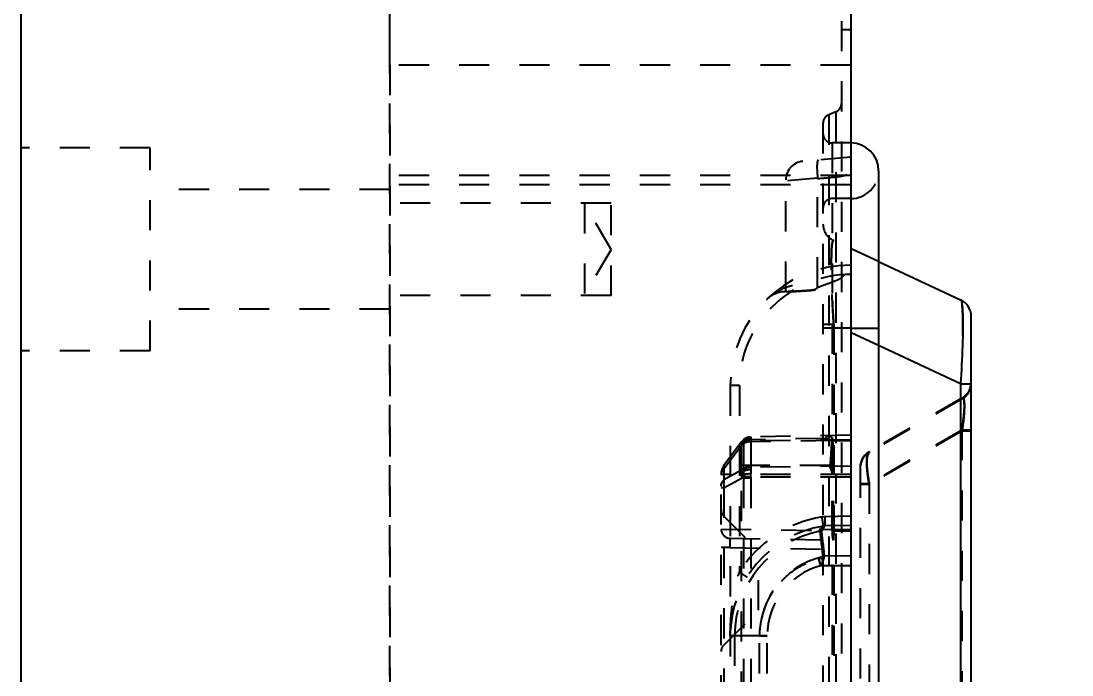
# Model space of a CAD drawing. Header units: millimetres. Extents: x -174 to 1895, y -261 to 458.
# Drawn here: x 948.6 to 1005.6, y 244.4 to 279.9 of the extents above; entities that cross this region are included whole.
import ezdxf

# ---------------------------------------------------------------- set-up
doc = ezdxf.new("R2010")
doc.units = ezdxf.units.MM
doc.header["$LTSCALE"] = 16.335
doc.header["$PDMODE"] = 3
doc.header["$PDSIZE"] = 0.3125
doc.linetypes.add('HIDDEN', pattern=[0.2, 0.1, -0.1])
doc.layers.get('0').update_dxf_attribs({"linetype": 'CONTINUOUS'})
doc.layers.get('Defpoints').update_dxf_attribs({"linetype": 'CONTINUOUS'})
doc.layers.add('250', color=7, linetype='CONTINUOUS')
doc.layers.add('DEFAULT_2', color=8, linetype='HIDDEN')
doc.styles.get("Standard").update_dxf_attribs({"font": 'txt', "width": 0.8})
doc.dimstyles.get("Standard").update_dxf_attribs({"dimtxt": 0.15625, "dimasz": 0.1875, "dimexe": 0.125, "dimexo": 0.0625, "dimtad": 0, "dimtih": 1, "dimtoh": 1, "dimdsep": 46, "dimtxsty": 'Standard', "dimcen": 0.09, "dimadec": 0, "dimazin": 0, "dimtp": 0.01, "dimtm": 0.01, "dimtfac": 1, "dimtofl": 0, "dimtmove": 0, "dimatfit": 3, "dimfxl": 0, "dimtolj": 1, "dimarcsym": 0})

# ---------------------------------------------------------------- blocks, each defined once
blk = doc.blocks.new('*D65')
at = {"color": 6, "lineweight": -2}
for p, q in [((962.59, 350.377), (956.59, 350.377)), ((968.59, 277.497), (968.59, 350.377)), ((993.59, 337.497), (993.59, 350.377)), ((999.59, 350.377), (1005.59, 350.377))]:
    blk.add_line(p, q, dxfattribs=at)
at = {"color": 6}
for points in [[(962.59, 351.377), (962.59, 349.377), (968.59, 350.377)], [(999.59, 351.377), (999.59, 349.377), (993.59, 350.377)]]:
    blk.add_solid(points, dxfattribs=at)
at = {"layer": 'Defpoints', "color": 0}
for p in [(993.59, 350.377), (993.59, 337.497), (968.59, 277.497)]:
    blk.add_point(p, dxfattribs=at)
at = {"color": 4, "insert": (982.328, 350.377), "char_height": 6, "attachment_point": 5}
blk.add_mtext('\\A1;25.00', dxfattribs=at)

msp = doc.modelspace()

# ---------------------------------------------------------------- linework, layer by layer
at = {"layer": '250', "color": 7, "linetype": 'Continuous'}
for p, q in [((948.59, 52.497), (948.59, 337.497)), ((993.59, 337.497), (993.59, 52.497)), ((995.1, 271.762), (995.1, 146.137)), ((995.1, 266.838), (999.545, 264.766)), ((1000.125, 154.043), (1000.125, 263.855)), ((993.592, 263.219), (995.1, 263.219)), ((999.545, 260.211), (995.1, 262.284)), ((999.545, 260.211), (999.545, 157.687)), ((999.545, 260.211), (1000.125, 260.211))]:
    msp.add_line(p, q, dxfattribs=at)
at = {"layer": '250', "color": 8, "linetype": 'HIDDEN'}
for p, q in [((993.09, 279.884), (993.09, 134.999)), ((993.59, 279.4), (993.09, 279.4)), ((968.59, 277.497), (968.59, 221.497)), ((993.59, 277.497), (968.59, 277.497)), ((992.774, 274.952), (992.401, 274.802)), ((992.401, 274.802), (992.401, 143.096)), ((992.774, 274.952), (992.774, 142.946)), ((992.085, 274.336), (992.085, 143.562)), ((992.587, 273.269), (992.587, 144.629)), ((993.592, 273.269), (992.587, 273.269)), ((955.59, 272.997), (948.59, 272.997)), ((955.59, 261.999), (955.59, 272.995)), ((993.59, 271.497), (968.59, 271.497)), ((968.59, 270.747), (955.59, 270.747)), ((993.592, 270.254), (992.587, 270.254)), ((995.1, 266.838), (992.665, 267.973)), ((968.59, 264.247), (955.59, 264.247)), ((992.665, 263.419), (992.085, 263.419)), ((992.665, 263.419), (992.665, 154.479)), ((995.1, 262.284), (992.665, 263.419)), ((993.592, 263.219), (992.085, 263.219)), ((955.59, 261.997), (948.59, 261.997)), ((999.552, 260.335), (999.545, 260.211)), ((999.622, 259.431), (994.597, 256.53)), ((999.622, 259.381), (994.597, 256.48)), ((999.622, 257.69), (994.597, 254.789)), ((999.622, 257.64), (994.597, 254.739)), ((999.622, 257.69), (999.622, 238.587)), ((1000.125, 257.69), (999.622, 257.69)), ((1000.125, 257.64), (999.622, 257.64)), ((994.095, 255.66), (994.095, 240.618)), ((994.597, 254.789), (994.095, 254.789)), ((994.597, 254.739), (994.095, 254.739)), ((994.597, 254.789), (994.597, 241.488))]:
    msp.add_line(p, q, dxfattribs=at)
for centre, radius, start, end in [((992.587, 275.418), 0.502, 291.8012, 359.9987), ((992.587, 274.336), 0.502, 111.8017, 180.0013), ((992.587, 273.772), 0.502, 180, 270), ((993.592, 271.762), 1.508, 270, 0), ((992.587, 269.752), 0.502, 90, 180), ((993.09, 268.884), 1.005, 180, 245), ((999.12, 260.301), 1.005, 300, 0), ((999.12, 260.251), 1.005, 300, 0), ((977.852, 261.03), 22.033, 351.1487, 351.4654), ((977.91, 261.023), 21.974, 351.1443, 351.4619), ((995.1, 255.66), 1.005, 120, 180), ((995.1, 255.609), 1.005, 120, 180), ((1007.271, 257.093), 12.89, 189.9471, 190.5249), ((1007.544, 257.194), 13.168, 190.1778, 190.5216), ((1007.549, 257.144), 13.173, 190.176, 190.5197)]:
    msp.add_arc(centre, radius, start, end, dxfattribs=at)
at = {"layer": '250', "color": 7, "linetype": 'Continuous'}
for centre, radius, end in [((993.592, 271.762), 1.508, 90), ((999.12, 263.855), 1.005, 65)]:
    msp.add_arc(centre, radius, 0, end, dxfattribs=at)
at = {"layer": '250', "color": 8, "linetype": 'HIDDEN'}
for points, knots in [([(992.665, 267.973), (992.656, 267.978), (992.635, 267.972), (992.621, 267.949), (992.601, 267.906), (992.582, 267.824), (992.565, 267.693), (992.552, 267.517), (992.542, 267.298), (992.537, 267.035), (992.534, 266.608), (992.542, 265.996), (992.576, 264.887), (992.624, 264.016), (992.665, 263.419)], [0, 0, 0, 0, 0.006392, 0.011156, 0.017727, 0.037171, 0.065859, 0.104163, 0.152025, 0.209316, 0.275525, 0.430791, 0.609456, 1, 1, 1, 1]), ([(992.665, 263.419), (992.626, 264.016), (992.575, 264.887), (992.542, 265.997), (992.534, 266.609), (992.537, 267.036), (992.542, 267.298), (992.552, 267.518), (992.565, 267.693), (992.583, 267.824), (992.601, 267.907), (992.62, 267.949), (992.635, 267.973), (992.656, 267.978), (992.665, 267.973)], [0, 0, 0, 0, 0.390673, 0.569362, 0.724563, 0.790729, 0.848022, 0.895815, 0.934037, 0.962715, 0.982164, 0.988728, 0.993484, 1, 1, 1, 1]), ([(999.667, 262.849), (999.671, 263.038), (999.675, 263.416), (999.669, 263.933), (999.65, 264.311), (999.624, 264.537), (999.602, 264.65), (999.579, 264.722), (999.557, 264.76), (999.545, 264.766)], [0, 0, 0, 0, 0.293842, 0.585206, 0.801423, 0.880007, 0.938712, 0.978096, 1, 1, 1, 1]), ([(999.622, 257.69), (999.641, 257.809), (999.676, 258.046), (999.717, 258.394), (999.746, 258.719), (999.758, 258.997), (999.751, 259.216), (999.73, 259.352), (999.688, 259.445), (999.637, 259.44), (999.622, 259.431)], [0, 0, 0, 0, 0.19821, 0.393578, 0.57695, 0.734826, 0.854491, 0.93097, 0.971215, 1, 1, 1, 1]), ([(999.622, 259.431), (999.627, 259.434), (999.645, 259.443), (999.669, 259.44), (999.68, 259.432)], [0, 0, 0, 0, 0.282551, 1, 1, 1, 1]), ([(999.622, 259.431), (999.627, 259.434), (999.645, 259.443), (999.669, 259.44), (999.68, 259.432)], [0, 0, 0, 0, 0.282549, 1, 1, 1, 1]), ([(999.622, 257.64), (999.641, 257.759), (999.676, 257.996), (999.717, 258.343), (999.746, 258.669), (999.758, 258.947), (999.751, 259.166), (999.73, 259.301), (999.688, 259.395), (999.637, 259.39), (999.622, 259.381)], [0, 0, 0, 0, 0.19821, 0.393578, 0.57695, 0.734826, 0.854491, 0.93097, 0.971215, 1, 1, 1, 1]), ([(999.68, 259.432), (999.702, 259.415), (999.732, 259.338), (999.753, 259.188), (999.757, 258.96), (999.749, 258.785), (999.742, 258.686)], [0, 0, 0, 0, 0.106651, 0.304966, 0.607901, 1, 1, 1, 1]), ([(999.68, 259.432), (999.702, 259.415), (999.732, 259.338), (999.753, 259.188), (999.757, 258.96), (999.749, 258.785), (999.742, 258.686)], [0, 0, 0, 0, 0.106651, 0.304962, 0.607898, 1, 1, 1, 1]), ([(999.742, 258.686), (999.737, 258.607), (999.708, 258.274), (999.661, 257.942), (999.622, 257.69)], [0, 0, 0, 0, 0.237722, 1, 1, 1, 1]), ([(999.742, 258.686), (999.737, 258.607), (999.708, 258.274), (999.661, 257.942), (999.622, 257.69)], [0, 0, 0, 0, 0.237721, 1, 1, 1, 1]), ([(999.742, 258.636), (999.737, 258.557), (999.708, 258.223), (999.661, 257.892), (999.622, 257.64)], [0, 0, 0, 0, 0.237722, 1, 1, 1, 1]), ([(999.742, 258.636), (999.737, 258.566), (999.712, 258.274), (999.674, 257.982), (999.641, 257.761)], [0, 0, 0, 0, 0.237561, 1, 1, 1, 1]), ([(994.597, 256.53), (994.573, 256.516), (994.529, 256.457), (994.47, 256.268), (994.452, 255.911), (994.494, 255.39), (994.558, 254.999), (994.597, 254.789)], [0, 0, 0, 0, 0.047084, 0.11721, 0.334114, 0.639731, 1, 1, 1, 1]), ([(994.54, 256.464), (994.544, 256.472), (994.559, 256.497), (994.579, 256.52), (994.597, 256.53)], [0, 0, 0, 0, 0.291966, 1, 1, 1, 1]), ([(994.597, 256.48), (994.573, 256.466), (994.529, 256.406), (994.47, 256.217), (994.452, 255.861), (994.494, 255.34), (994.558, 254.949), (994.597, 254.739)], [0, 0, 0, 0, 0.047084, 0.11721, 0.334114, 0.639731, 1, 1, 1, 1]), ([(994.462, 255.966), (994.462, 256.004), (994.465, 256.132), (994.476, 256.261), (994.498, 256.349)], [0, 0, 0, 0, 0.292591, 1, 1, 1, 1]), ([(994.462, 255.966), (994.462, 256.004), (994.465, 256.132), (994.476, 256.261), (994.498, 256.349)], [0, 0, 0, 0, 0.292592, 1, 1, 1, 1]), ([(994.462, 255.916), (994.462, 255.953), (994.465, 256.082), (994.476, 256.211), (994.498, 256.299)], [0, 0, 0, 0, 0.292591, 1, 1, 1, 1]), ([(994.462, 255.916), (994.462, 255.953), (994.465, 256.082), (994.476, 256.211), (994.498, 256.299)], [0, 0, 0, 0, 0.292592, 1, 1, 1, 1]), ([(994.498, 255.425), (994.493, 255.474), (994.473, 255.653), (994.462, 255.834), (994.462, 255.966)], [0, 0, 0, 0, 0.272002, 1, 1, 1, 1]), ([(994.498, 255.425), (994.493, 255.474), (994.473, 255.653), (994.462, 255.834), (994.462, 255.966)], [0, 0, 0, 0, 0.272003, 1, 1, 1, 1]), ([(994.498, 256.299), (994.508, 256.34), (994.529, 256.406), (994.573, 256.466), (994.597, 256.48)], [0, 0, 0, 0, 0.598151, 1, 1, 1, 1]), ([(994.498, 256.349), (994.501, 256.36), (994.512, 256.4), (994.526, 256.438), (994.54, 256.464)], [0, 0, 0, 0, 0.283154, 1, 1, 1, 1]), ([(994.498, 256.349), (994.501, 256.36), (994.512, 256.4), (994.526, 256.438), (994.54, 256.464)], [0, 0, 0, 0, 0.283157, 1, 1, 1, 1]), ([(994.498, 255.374), (994.493, 255.423), (994.473, 255.603), (994.462, 255.784), (994.462, 255.916)], [0, 0, 0, 0, 0.272002, 1, 1, 1, 1]), ([(994.498, 255.374), (994.493, 255.423), (994.473, 255.603), (994.462, 255.784), (994.462, 255.916)], [0, 0, 0, 0, 0.272003, 1, 1, 1, 1]), ([(994.583, 254.867), (994.575, 254.915), (994.542, 255.1), (994.515, 255.286), (994.498, 255.425)], [0, 0, 0, 0, 0.257271, 1, 1, 1, 1]), ([(994.583, 254.867), (994.575, 254.915), (994.542, 255.1), (994.515, 255.286), (994.498, 255.425)], [0, 0, 0, 0, 0.257271, 1, 1, 1, 1]), ([(994.583, 254.817), (994.575, 254.864), (994.542, 255.05), (994.515, 255.236), (994.498, 255.374)], [0, 0, 0, 0, 0.257271, 1, 1, 1, 1]), ([(994.574, 254.867), (994.567, 254.91), (994.538, 255.079), (994.513, 255.248), (994.498, 255.374)], [0, 0, 0, 0, 0.25714, 1, 1, 1, 1])]:
    msp.add_open_spline(points, degree=3, knots=knots, dxfattribs=at)
at = {"layer": '250', "color": 7, "linetype": 'Continuous'}
for points, knots in [([(999.545, 264.766), (999.561, 264.758), (999.587, 264.704), (999.613, 264.603), (999.636, 264.441), (999.654, 264.225), (999.667, 263.952), (999.676, 263.487), (999.672, 263.113), (999.667, 262.849)], [0, 0, 0, 0, 0.028442, 0.083183, 0.166668, 0.279345, 0.420554, 0.589317, 1, 1, 1, 1]), ([(999.667, 262.849), (999.663, 262.647), (999.639, 261.768), (999.587, 260.889), (999.545, 260.211)], [0, 0, 0, 0, 0.228614, 1, 1, 1, 1])]:
    msp.add_open_spline(points, degree=3, knots=knots, dxfattribs=at)
at = {"layer": 'DEFAULT_2', "color": 8, "linetype": 'HIDDEN'}
for p, q in [((968.59, 221.497), (968.59, 277.497)), ((993.59, 277.497), (968.59, 277.497)), ((993.59, 277.497), (993.59, 221.497)), ((993.59, 272.497), (990.985, 272.269)), ((991.786, 271.353), (990.072, 271.203)), ((991.786, 265.435), (991.786, 271.353)), ((993.59, 270.997), (968.59, 270.997)), ((990.072, 265.205), (990.072, 271.273)), ((980.59, 269.997), (968.59, 269.997)), ((979.146, 269.997), (979.146, 264.997)), ((980.59, 267.497), (979.146, 269.997)), ((980.59, 264.997), (980.59, 269.997)), ((980.59, 267.497), (979.146, 264.997)), ((980.59, 264.997), (968.59, 264.997)), ((987.057, 260.109), (987.057, 231.297)), ((987.551, 260.109), (987.057, 260.109)), ((987.551, 260.109), (987.551, 249.995)), ((992.516, 257.128), (987.673, 257.053)), ((992.235, 257.242), (987.774, 257.164)), ((993.59, 257.416), (988.17, 257.322)), ((993.59, 257.167), (988.174, 257.101)), ((988.177, 257.302), (988.177, 257.208)), ((993.59, 257.115), (992.633, 257.105)), ((987.673, 257.053), (986.716, 255.776)), ((986.716, 255.6), (987.673, 256.876)), ((987.673, 255.523), (987.673, 256.876)), ((987.774, 256.955), (987.774, 255.602)), ((988.17, 257.066), (988.17, 255.714)), ((992.468, 255.776), (986.716, 255.776)), ((986.716, 255.6), (986.716, 254.995)), ((987.673, 255.523), (986.716, 254.995)), ((993.59, 255.746), (988.174, 255.679)), ((988.177, 255.544), (988.177, 255.317)), ((986.555, 229.7), (986.555, 255.294)), ((993.59, 255.294), (986.555, 255.294)), ((986.716, 254.568), (987.673, 255.097)), ((987.673, 229.896), (987.673, 255.097)), ((988.17, 255.097), (987.673, 255.097)), ((987.774, 255.097), (987.774, 229.896)), ((988.174, 255.145), (987.782, 255.206)), ((988.17, 255.097), (988.17, 229.897)), ((993.59, 255.145), (988.174, 255.145)), ((992.581, 252.234), (992.581, 255.294)), ((992.657, 252.233), (992.657, 255.294)), ((986.716, 254.568), (986.555, 254.568)), ((986.716, 254.568), (986.716, 230.425)), ((986.702, 253.027), (988.589, 251.14)), ((993.59, 253.024), (992.179, 252.999)), ((993.59, 252.521), (992.179, 252.497)), ((986.555, 252.331), (992.581, 252.234)), ((993.59, 252.301), (992.08, 252.282)), ((992.581, 252.234), (992.657, 252.233)), ((992.657, 252.233), (993.59, 252.217)), ((987.048, 251.829), (993.59, 251.715)), ((987.048, 251.327), (986.555, 251.327)), ((987.048, 251.327), (993.59, 251.212)), ((988.589, 247.924), (988.589, 251.14)), ((993.59, 250.876), (992.161, 250.858)), ((993.59, 250.343), (991.957, 250.343)), ((986.702, 246.037), (988.589, 247.924)), ((988.648, 246.542), (987.057, 246.542)), ((987.293, 246.542), (987.293, 231.994)), ((988.648, 231.432), (988.648, 246.542)), ((989.064, 231.435), (989.064, 246.542))]:
    msp.add_line(p, q, dxfattribs=at)
for centre, radius, start, end in [((991.072, 271.273), 1, 95, 180), ((993.59, 260.109), 6.532, 90, 180), ((993.581, 260.109), 6.03, 89.9166, 180), ((990.072, 263.698), 1.508, 90, 134.427), ((988.348, 256.582), 0.801, 135.0788, 149.1567), ((988.316, 256.57), 0.804, 132.4083, 143.1275), ((988.181, 256.719), 0.603, 91, 132.4106), ((1383.405, 229.574), 391.814, 175.97076, 176.16549), ((1286.84, 234.92), 295.042, 175.68771, 175.94639), ((992.596, 256.112), 0.993, 87.821, 92.0942), ((987.359, 255.294), 0.804, 143.1303, 180), ((988.138, 255.603), 0.364, 180.0919, 192.2942), ((992.501, 254.783), 0.994, 87.9881, 91.9198), ((988.742, 255.261), 1.082, 176.7826, 188.7502), ((1000.114, 301.885), 48.205, 255.028, 255.1763), ((988.495, 255.096), 0.721, 171.2772, 179.9628), ((988.492, 255.096), 0.322, 171.2511, 179.9279), ((982.298, 255.325), 5.878, 358.2449, 359.9167), ((987.057, 253.382), 0.502, 180, 225), ((993.096, 246.542), 6.533, 99.5234, 148.0855), ((992.198, 251.892), 1.107, 91.0059, 99.5174), ((987.057, 252.331), 0.502, 180, 269), ((993.087, 246.542), 6.03, 99.5233, 180), ((993.087, 246.542), 5.795, 101.6375, 180), ((992.054, 251.371), 0.857, 94.0331, 99.1161), ((1130.567, 267.308), 139.468, 186.21174, 186.77828), ((1091.599, 263.74), 100.268, 186.59424, 187.38162), ((992.189, 251.894), 0.603, 91, 99.5233), ((992.227, 250.006), 0.854, 94.422, 100.3156), ((993.02, 246.542), 4.379, 103.6121, 179.9988), ((993.007, 246.541), 3.944, 105.4542, 179.9948), ((1016.914, 257.28), 25.904, 194.6541, 195.5348), ((987.057, 245.681), 0.502, 135, 180)]:
    msp.add_arc(centre, radius, start, end, dxfattribs=at)
for points, knots in [([(991.822, 272.342), (991.812, 272.341), (991.792, 272.311), (991.78, 272.255), (991.766, 272.162), (991.754, 271.985), (991.765, 271.71), (991.786, 271.479), (991.786, 271.353)], [0, 0, 0, 0, 0.029836, 0.089544, 0.181922, 0.30477, 0.623796, 1, 1, 1, 1]), ([(991.786, 271.339), (991.889, 271.348), (992.094, 271.366), (992.401, 271.393), (992.707, 271.424), (993.005, 271.451), (993.25, 271.51), (993.439, 271.567), (993.542, 271.574), (993.59, 271.579)], [0, 0, 0, 0, 0.169313, 0.338576, 0.507627, 0.675796, 0.830499, 0.921556, 1, 1, 1, 1]), ([(991.786, 265.435), (991.893, 265.478), (992.109, 265.563), (992.438, 265.675), (992.76, 265.799), (993.077, 265.934), (993.297, 266.166), (993.429, 266.399), (993.497, 266.552), (993.56, 266.642), (993.59, 266.642)], [0, 0, 0, 0, 0.153997, 0.307975, 0.461651, 0.614321, 0.759175, 0.879427, 0.960734, 1, 1, 1, 1]), ([(989.017, 264.774), (989.192, 264.945), (989.586, 265.247), (990.159, 265.493), (990.65, 265.591), (991.16, 265.622), (991.549, 265.539), (991.786, 265.435)], [0, 0, 0, 0, 0.244091, 0.490345, 0.615345, 0.741997, 1, 1, 1, 1]), ([(989.017, 264.774), (989.192, 264.945), (989.586, 265.247), (990.159, 265.493), (990.65, 265.591), (991.16, 265.622), (991.549, 265.539), (991.786, 265.435)], [0, 0, 0, 0, 0.244097, 0.490355, 0.615354, 0.742006, 1, 1, 1, 1]), ([(990.072, 265.205), (990.219, 265.205), (990.513, 265.216), (990.88, 265.239), (991.174, 265.257), (991.357, 265.268), (991.504, 265.284), (991.614, 265.3), (991.719, 265.343), (991.77, 265.402), (991.786, 265.435)], [0, 0, 0, 0, 0.249562, 0.499152, 0.623938, 0.748723, 0.811064, 0.873879, 0.936535, 1, 1, 1, 1]), ([(991.786, 265.435), (991.77, 265.402), (991.718, 265.343), (991.613, 265.3), (991.503, 265.284), (991.357, 265.268), (991.174, 265.257), (990.88, 265.239), (990.513, 265.217), (990.219, 265.205), (990.072, 265.205)], [0, 0, 0, 0, 0.063466, 0.126194, 0.188971, 0.251331, 0.376097, 0.500879, 0.750453, 1, 1, 1, 1]), ([(987.781, 257.076), (987.769, 257.07), (987.726, 257.045), (987.686, 257.015), (987.66, 256.989)], [0, 0, 0, 0, 0.263304, 1, 1, 1, 1]), ([(987.781, 257.148), (987.781, 257.144), (987.781, 257.12), (987.78, 257.095), (987.781, 257.076)], [0, 0, 0, 0, 0.180301, 1, 1, 1, 1]), ([(988.177, 257.302), (988.14, 257.301), (987.998, 257.286), (987.861, 257.219), (987.781, 257.148)], [0, 0, 0, 0, 0.252845, 1, 1, 1, 1]), ([(988.177, 257.208), (988.14, 257.208), (988, 257.195), (987.863, 257.139), (987.781, 257.076)], [0, 0, 0, 0, 0.257414, 1, 1, 1, 1]), ([(987.782, 257.164), (987.785, 257.164), (987.784, 257.154), (987.782, 257.15), (987.781, 257.148)], [0, 0, 0, 0, 0.561423, 1, 1, 1, 1]), ([(987.781, 257.076), (987.782, 257.073), (987.786, 257.059), (987.785, 257.043), (987.782, 257.032)], [0, 0, 0, 0, 0.200969, 1, 1, 1, 1]), ([(988.174, 257.101), (988.138, 257.104), (988.005, 257.108), (987.868, 257.079), (987.782, 257.032)], [0, 0, 0, 0, 0.266973, 1, 1, 1, 1]), ([(988.174, 257.322), (988.176, 257.322), (988.176, 257.312), (988.177, 257.307), (988.177, 257.302)], [0, 0, 0, 0, 0.264182, 1, 1, 1, 1]), ([(988.177, 257.208), (988.177, 257.2), (988.176, 257.164), (988.175, 257.128), (988.174, 257.101)], [0, 0, 0, 0, 0.22238, 1, 1, 1, 1]), ([(992.321, 257.394), (992.301, 257.394), (992.257, 257.335), (992.245, 257.28), (992.235, 257.242)], [0, 0, 0, 0, 0.33976, 1, 1, 1, 1]), ([(992.516, 257.128), (992.5, 257.147), (992.422, 257.215), (992.314, 257.243), (992.235, 257.242)], [0, 0, 0, 0, 0.237151, 1, 1, 1, 1]), ([(992.594, 257.25), (992.577, 257.274), (992.504, 257.351), (992.397, 257.395), (992.321, 257.394)], [0, 0, 0, 0, 0.278103, 1, 1, 1, 1]), ([(992.593, 257.25), (992.587, 257.242), (992.558, 257.203), (992.533, 257.161), (992.516, 257.128)], [0, 0, 0, 0, 0.229281, 1, 1, 1, 1]), ([(992.559, 257.105), (992.56, 257.113), (992.538, 257.122), (992.524, 257.126), (992.516, 257.128)], [0, 0, 0, 0, 0.472819, 1, 1, 1, 1]), ([(992.633, 257.105), (992.633, 257.118), (992.631, 257.169), (992.617, 257.222), (992.594, 257.25)], [0, 0, 0, 0, 0.27197, 1, 1, 1, 1]), ([(987.673, 257.053), (987.664, 257.041), (987.659, 257.019), (987.661, 256.999), (987.662, 256.993)], [0, 0, 0, 0, 0.719051, 1, 1, 1, 1]), ([(987.662, 256.993), (987.661, 256.984), (987.658, 256.945), (987.665, 256.905), (987.673, 256.876)], [0, 0, 0, 0, 0.231901, 1, 1, 1, 1]), ([(988.17, 257.066), (988.134, 257.066), (987.996, 257.055), (987.86, 257.01), (987.774, 256.955)], [0, 0, 0, 0, 0.261729, 1, 1, 1, 1]), ([(986.716, 255.6), (986.691, 255.576), (986.606, 255.481), (986.555, 255.352), (986.555, 255.258)], [0, 0, 0, 0, 0.268276, 1, 1, 1, 1]), ([(986.716, 255.776), (986.701, 255.757), (986.693, 255.693), (986.706, 255.635), (986.716, 255.6)], [0, 0, 0, 0, 0.391216, 1, 1, 1, 1]), ([(987.66, 255.327), (987.669, 255.338), (987.705, 255.385), (987.747, 255.428), (987.781, 255.459)], [0, 0, 0, 0, 0.238248, 1, 1, 1, 1]), ([(988.17, 255.714), (988.134, 255.713), (987.996, 255.703), (987.86, 255.657), (987.774, 255.602)], [0, 0, 0, 0, 0.261721, 1, 1, 1, 1]), ([(987.781, 255.459), (987.781, 255.445), (987.781, 255.387), (987.78, 255.328), (987.781, 255.284)], [0, 0, 0, 0, 0.237137, 1, 1, 1, 1]), ([(988.177, 255.544), (988.14, 255.543), (988.005, 255.535), (987.87, 255.502), (987.781, 255.459)], [0, 0, 0, 0, 0.266259, 1, 1, 1, 1]), ([(987.782, 255.525), (987.783, 255.52), (987.786, 255.498), (987.784, 255.476), (987.781, 255.459)], [0, 0, 0, 0, 0.224691, 1, 1, 1, 1]), ([(988.174, 255.679), (988.138, 255.675), (987.999, 255.649), (987.866, 255.589), (987.782, 255.525)], [0, 0, 0, 0, 0.256748, 1, 1, 1, 1]), ([(988.174, 255.679), (988.174, 255.669), (988.176, 255.624), (988.177, 255.579), (988.177, 255.544)], [0, 0, 0, 0, 0.232509, 1, 1, 1, 1]), ([(992.508, 255.614), (992.5, 255.626), (992.475, 255.677), (992.463, 255.735), (992.468, 255.776)], [0, 0, 0, 0, 0.263826, 1, 1, 1, 1]), ([(992.583, 255.735), (992.577, 255.726), (992.55, 255.686), (992.525, 255.645), (992.508, 255.614)], [0, 0, 0, 0, 0.239224, 1, 1, 1, 1]), ([(992.581, 255.294), (992.581, 255.322), (992.576, 255.432), (992.548, 255.543), (992.508, 255.614)], [0, 0, 0, 0, 0.259577, 1, 1, 1, 1]), ([(992.657, 255.294), (992.657, 255.334), (992.651, 255.483), (992.625, 255.634), (992.583, 255.735)], [0, 0, 0, 0, 0.266976, 1, 1, 1, 1]), ([(986.555, 254.653), (986.555, 254.684), (986.571, 254.812), (986.645, 254.928), (986.716, 254.995)], [0, 0, 0, 0, 0.237544, 1, 1, 1, 1]), ([(986.716, 254.995), (986.71, 254.962), (986.691, 254.82), (986.699, 254.676), (986.716, 254.568)], [0, 0, 0, 0, 0.235009, 1, 1, 1, 1]), ([(988.177, 255.317), (988.141, 255.317), (988.008, 255.315), (987.875, 255.303), (987.781, 255.284)], [0, 0, 0, 0, 0.271804, 1, 1, 1, 1]), ([(992.015, 252.984), (992.026, 252.921), (992.041, 252.829), (992.059, 252.713), (992.071, 252.638), (992.079, 252.579), (992.088, 252.53), (992.086, 252.508), (992.093, 252.489), (992.09, 252.489)], [0, 0, 0, 0, 0.382763, 0.55554, 0.706932, 0.831232, 0.923579, 0.980495, 1, 1, 1, 1]), ([(992.179, 252.999), (992.18, 252.935), (992.181, 252.842), (992.182, 252.724), (992.183, 252.648), (992.181, 252.588), (992.184, 252.538), (992.178, 252.517), (992.182, 252.497), (992.179, 252.497)], [0, 0, 0, 0, 0.382564, 0.55534, 0.706768, 0.831121, 0.92352, 0.980474, 1, 1, 1, 1]), ([(991.918, 252.217), (991.912, 252.249), (991.92, 252.318), (991.965, 252.368), (991.99, 252.389)], [0, 0, 0, 0, 0.494901, 1, 1, 1, 1]), ([(991.918, 252.217), (991.912, 252.249), (991.92, 252.318), (991.965, 252.368), (991.99, 252.389)], [0, 0, 0, 0, 0.494981, 1, 1, 1, 1]), ([(991.99, 252.389), (992.006, 252.402), (992.033, 252.424), (992.062, 252.459), (992.082, 252.475), (992.087, 252.488), (992.09, 252.489)], [0, 0, 0, 0, 0.434343, 0.748013, 0.936914, 1, 1, 1, 1]), ([(991.99, 252.389), (991.998, 252.382), (992.031, 252.35), (992.059, 252.312), (992.08, 252.282)], [0, 0, 0, 0, 0.214982, 1, 1, 1, 1]), ([(992.08, 252.282), (992.072, 252.293), (992.046, 252.331), (992.015, 252.367), (991.99, 252.389)], [0, 0, 0, 0, 0.284464, 1, 1, 1, 1]), ([(991.994, 252.226), (991.992, 252.242), (992.034, 252.264), (992.062, 252.276), (992.08, 252.282)], [0, 0, 0, 0, 0.458982, 1, 1, 1, 1]), ([(992.08, 252.282), (992.095, 252.312), (992.12, 252.363), (992.149, 252.425), (992.163, 252.461), (992.173, 252.481), (992.174, 252.489), (992.18, 252.497), (992.179, 252.497)], [0, 0, 0, 0, 0.418923, 0.735661, 0.850089, 0.932977, 0.983177, 1, 1, 1, 1]), ([(992.08, 252.282), (992.095, 252.312), (992.115, 252.354), (992.14, 252.406), (992.153, 252.437), (992.164, 252.461), (992.171, 252.481), (992.177, 252.489), (992.178, 252.497), (992.179, 252.497)], [0, 0, 0, 0, 0.418917, 0.591273, 0.735657, 0.850084, 0.932974, 0.983175, 1, 1, 1, 1]), ([(992.581, 252.234), (992.58, 252.17), (992.581, 252.051), (992.592, 251.897), (992.609, 251.794), (992.626, 251.745), (992.639, 251.731), (992.644, 251.731)], [0, 0, 0, 0, 0.372867, 0.68999, 0.905722, 0.966966, 1, 1, 1, 1]), ([(992.657, 252.233), (992.656, 252.169), (992.655, 252.076), (992.654, 251.958), (992.653, 251.882), (992.654, 251.822), (992.652, 251.773), (992.658, 251.751), (992.654, 251.731), (992.657, 251.731)], [0, 0, 0, 0, 0.382563, 0.55534, 0.706768, 0.831121, 0.92352, 0.980474, 1, 1, 1, 1]), ([(987.048, 251.327), (987.047, 251.391), (987.046, 251.484), (987.045, 251.602), (987.044, 251.678), (987.046, 251.738), (987.044, 251.788), (987.049, 251.809), (987.045, 251.829), (987.048, 251.829)], [0, 0, 0, 0, 0.382617, 0.555471, 0.706987, 0.831313, 0.923693, 0.980597, 1, 1, 1, 1]), ([(991.989, 250.798), (992.006, 250.804), (992.031, 250.814), (992.058, 250.828), (992.075, 250.84), (992.074, 250.847)], [0, 0, 0, 0, 0.522829, 0.778037, 1, 1, 1, 1]), ([(992.086, 250.592), (992.098, 250.614), (992.135, 250.699), (992.162, 250.791), (992.161, 250.858)], [0, 0, 0, 0, 0.276602, 1, 1, 1, 1]), ([(992.086, 250.593), (992.098, 250.615), (992.136, 250.699), (992.162, 250.791), (992.161, 250.858)], [0, 0, 0, 0, 0.276639, 1, 1, 1, 1]), ([(988.654, 246.542), (988.654, 246.777), (988.708, 247.247), (988.877, 247.934), (989.156, 248.586), (989.665, 249.379), (990.532, 250.202), (991.401, 250.602), (991.853, 250.727)], [0, 0, 0, 0, 0.125168, 0.250458, 0.3756, 0.500851, 0.75042, 1, 1, 1, 1]), ([(988.654, 246.542), (988.654, 246.777), (988.708, 247.247), (988.877, 247.934), (989.156, 248.586), (989.665, 249.38), (990.532, 250.202), (991.401, 250.602), (991.853, 250.727)], [0, 0, 0, 0, 0.125168, 0.250457, 0.3756, 0.500851, 0.750421, 1, 1, 1, 1]), ([(991.956, 250.343), (991.947, 250.377), (991.912, 250.505), (991.877, 250.634), (991.853, 250.727)], [0, 0, 0, 0, 0.271973, 1, 1, 1, 1]), ([(991.956, 250.343), (991.987, 250.406), (992.032, 250.489), (992.075, 250.572), (992.086, 250.593)], [0, 0, 0, 0, 0.75529, 1, 1, 1, 1]), ([(991.989, 250.798), (991.997, 250.783), (992.031, 250.715), (992.062, 250.646), (992.085, 250.592)], [0, 0, 0, 0, 0.222926, 1, 1, 1, 1]), ([(992.086, 250.593), (992.078, 250.612), (992.047, 250.681), (992.015, 250.749), (991.99, 250.798)], [0, 0, 0, 0, 0.274016, 1, 1, 1, 1]), ([(987.057, 246.542), (987.057, 247.122), (987.134, 248.289), (987.377, 249.436), (987.551, 249.995)], [0, 0, 0, 0, 0.497389, 1, 1, 1, 1]), ([(987.551, 249.995), (987.605, 249.962), (987.683, 249.913), (987.781, 249.851), (987.844, 249.811), (987.895, 249.779), (987.93, 249.756), (987.95, 249.743), (987.961, 249.736), (987.964, 249.732), (987.969, 249.73), (987.969, 249.73)], [0, 0, 0, 0, 0.383776, 0.556599, 0.707855, 0.831928, 0.92403, 0.956984, 0.980729, 0.995102, 1, 1, 1, 1]), ([(987.551, 249.995), (987.605, 249.962), (987.683, 249.913), (987.781, 249.851), (987.844, 249.811), (987.895, 249.779), (987.93, 249.756), (987.95, 249.743), (987.961, 249.736), (987.964, 249.732), (987.969, 249.73), (987.969, 249.73)], [0, 0, 0, 0, 0.383775, 0.556598, 0.707854, 0.831927, 0.924029, 0.956983, 0.980728, 0.995101, 1, 1, 1, 1]), ([(988.648, 246.542), (988.678, 246.542), (988.816, 246.539), (988.955, 246.537), (989.064, 246.542)], [0, 0, 0, 0, 0.215309, 1, 1, 1, 1]), ([(989.064, 246.542), (989.025, 246.541), (988.887, 246.541), (988.748, 246.542), (988.648, 246.542)], [0, 0, 0, 0, 0.275977, 1, 1, 1, 1])]:
    msp.add_open_spline(points, degree=3, knots=knots, dxfattribs=at)
for points in [[(988.174, 257.322), (988.033, 257.319), (987.886, 257.26), (987.782, 257.164)], [(988.174, 257.101), (988.171, 257.089), (988.17, 257.078), (988.17, 257.066)], [(987.774, 256.955), (987.738, 256.932), (987.704, 256.905), (987.673, 256.876)], [(987.782, 257.032), (987.777, 257.007), (987.774, 256.981), (987.774, 256.955)], [(987.673, 255.523), (987.661, 255.457), (987.658, 255.389), (987.662, 255.322)], [(987.774, 255.602), (987.738, 255.579), (987.704, 255.553), (987.673, 255.523)], [(988.17, 255.714), (988.17, 255.702), (988.171, 255.691), (988.174, 255.679)], [(992.583, 255.735), (992.564, 255.744), (992.535, 255.755), (992.536, 255.776)], [(987.781, 255.284), (987.785, 255.258), (987.786, 255.232), (987.782, 255.206)], [(991.853, 250.727), (991.902, 250.741), (991.95, 250.766), (991.99, 250.798)]]:
    msp.add_open_spline(points, degree=3, dxfattribs=at)

# ---------------------------------------------------------------- dimensions: what is measured, and where the dimension line sits
dim = msp.add_linear_dim(base=(993.59, 350.377), p1=(968.59, 277.497), p2=(993.59, 337.497), dimstyle='Standard', override={"dimtxt": 6, "dimasz": 6, "dimexe": 0, "dimexo": 0, "dimgap": 0, "dimtih": 0, "dimtoh": 0, "dimzin": 0, "dimcen": 0, "dimclrd": 6, "dimclre": 6, "dimclrt": 4, "dimtp": 0, "dimtm": 0, "dimtzin": 0})
dim.commit()
dim.dimension.update_dxf_attribs({"geometry": '*D65', "text_midpoint": (982.328, 350.377), "dimtype": 160})

doc.saveas('drawing.dxf')
